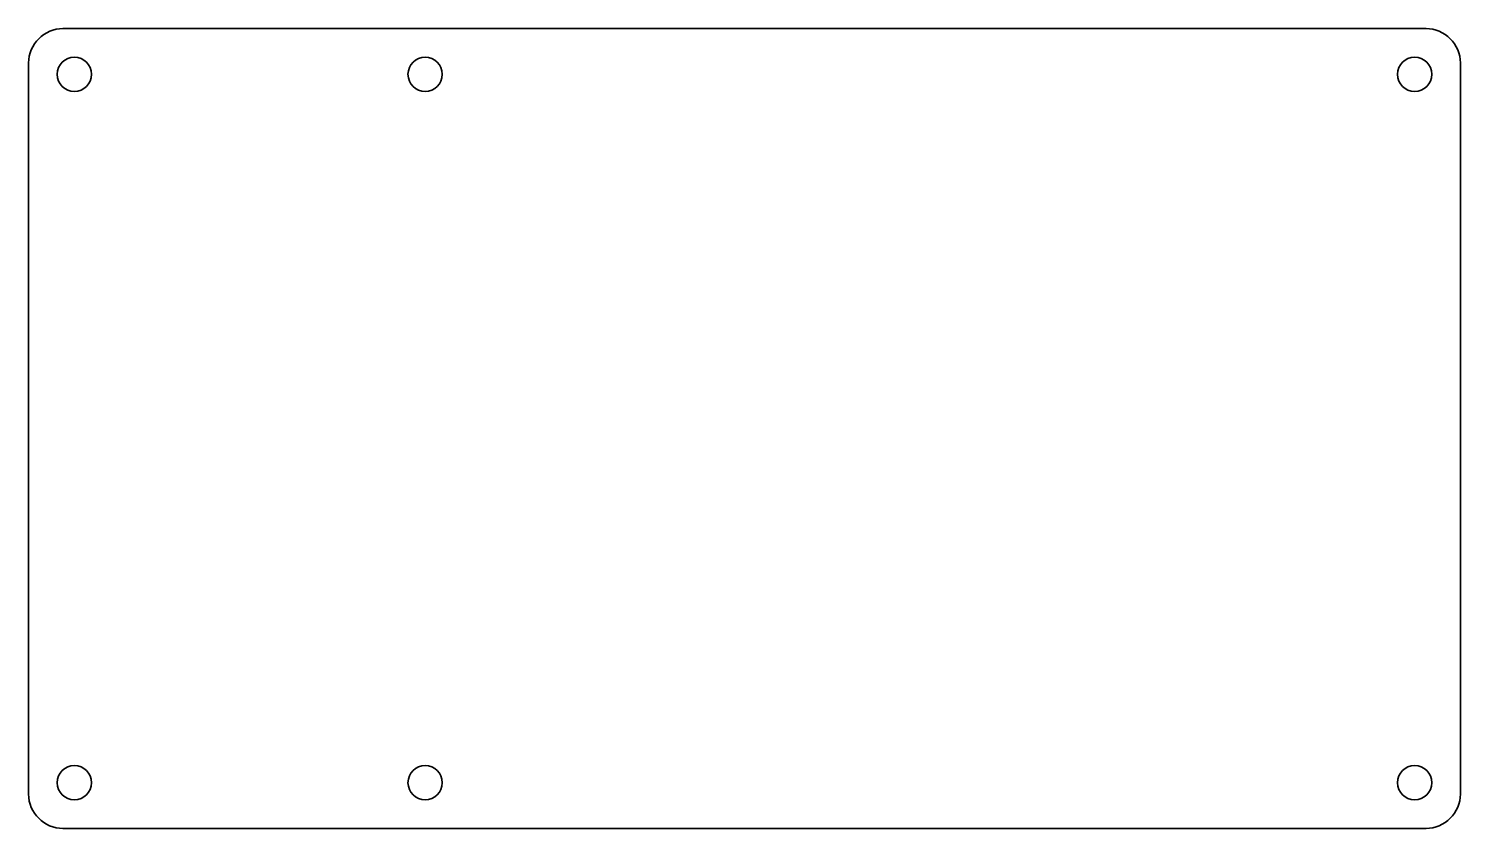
# Model space of a CAD drawing. Extents: x 147 to 273, y 114 to 184.
import ezdxf

# ---------------------------------------------------------------- set-up
doc = ezdxf.new("R2010")
doc.units = 0

msp = doc.modelspace()

# ---------------------------------------------------------------- linework, layer by layer
at = {"color": 7, "lineweight": 35}
for p, q in [((150.350006, 183.5), (269.650024, 183.5)), ((147.350006, 180.5), (147.350006, 116.5)), ((272.650024, 116.5), (272.650024, 180.5)), ((150.350006, 113.5), (269.650024, 113.5))]:
    msp.add_line(p, q, dxfattribs=at)
for centre in [(151.350006, 179.5), (182.050003, 179.5), (268.650024, 179.5), (151.350006, 117.5), (182.050003, 117.5), (268.650024, 117.5)]:
    msp.add_circle(centre, 1.5, dxfattribs=at)
for centre, start, end in [((150.350006, 180.5), 90.000003, 180.000005), ((269.650024, 180.5), 0, 90.000003), ((150.350006, 116.5), 180.000005, 269.999997), ((269.650024, 116.5), 269.999997, 360)]:
    msp.add_arc(centre, 3, start, end, dxfattribs=at)

doc.saveas('drawing.dxf')
